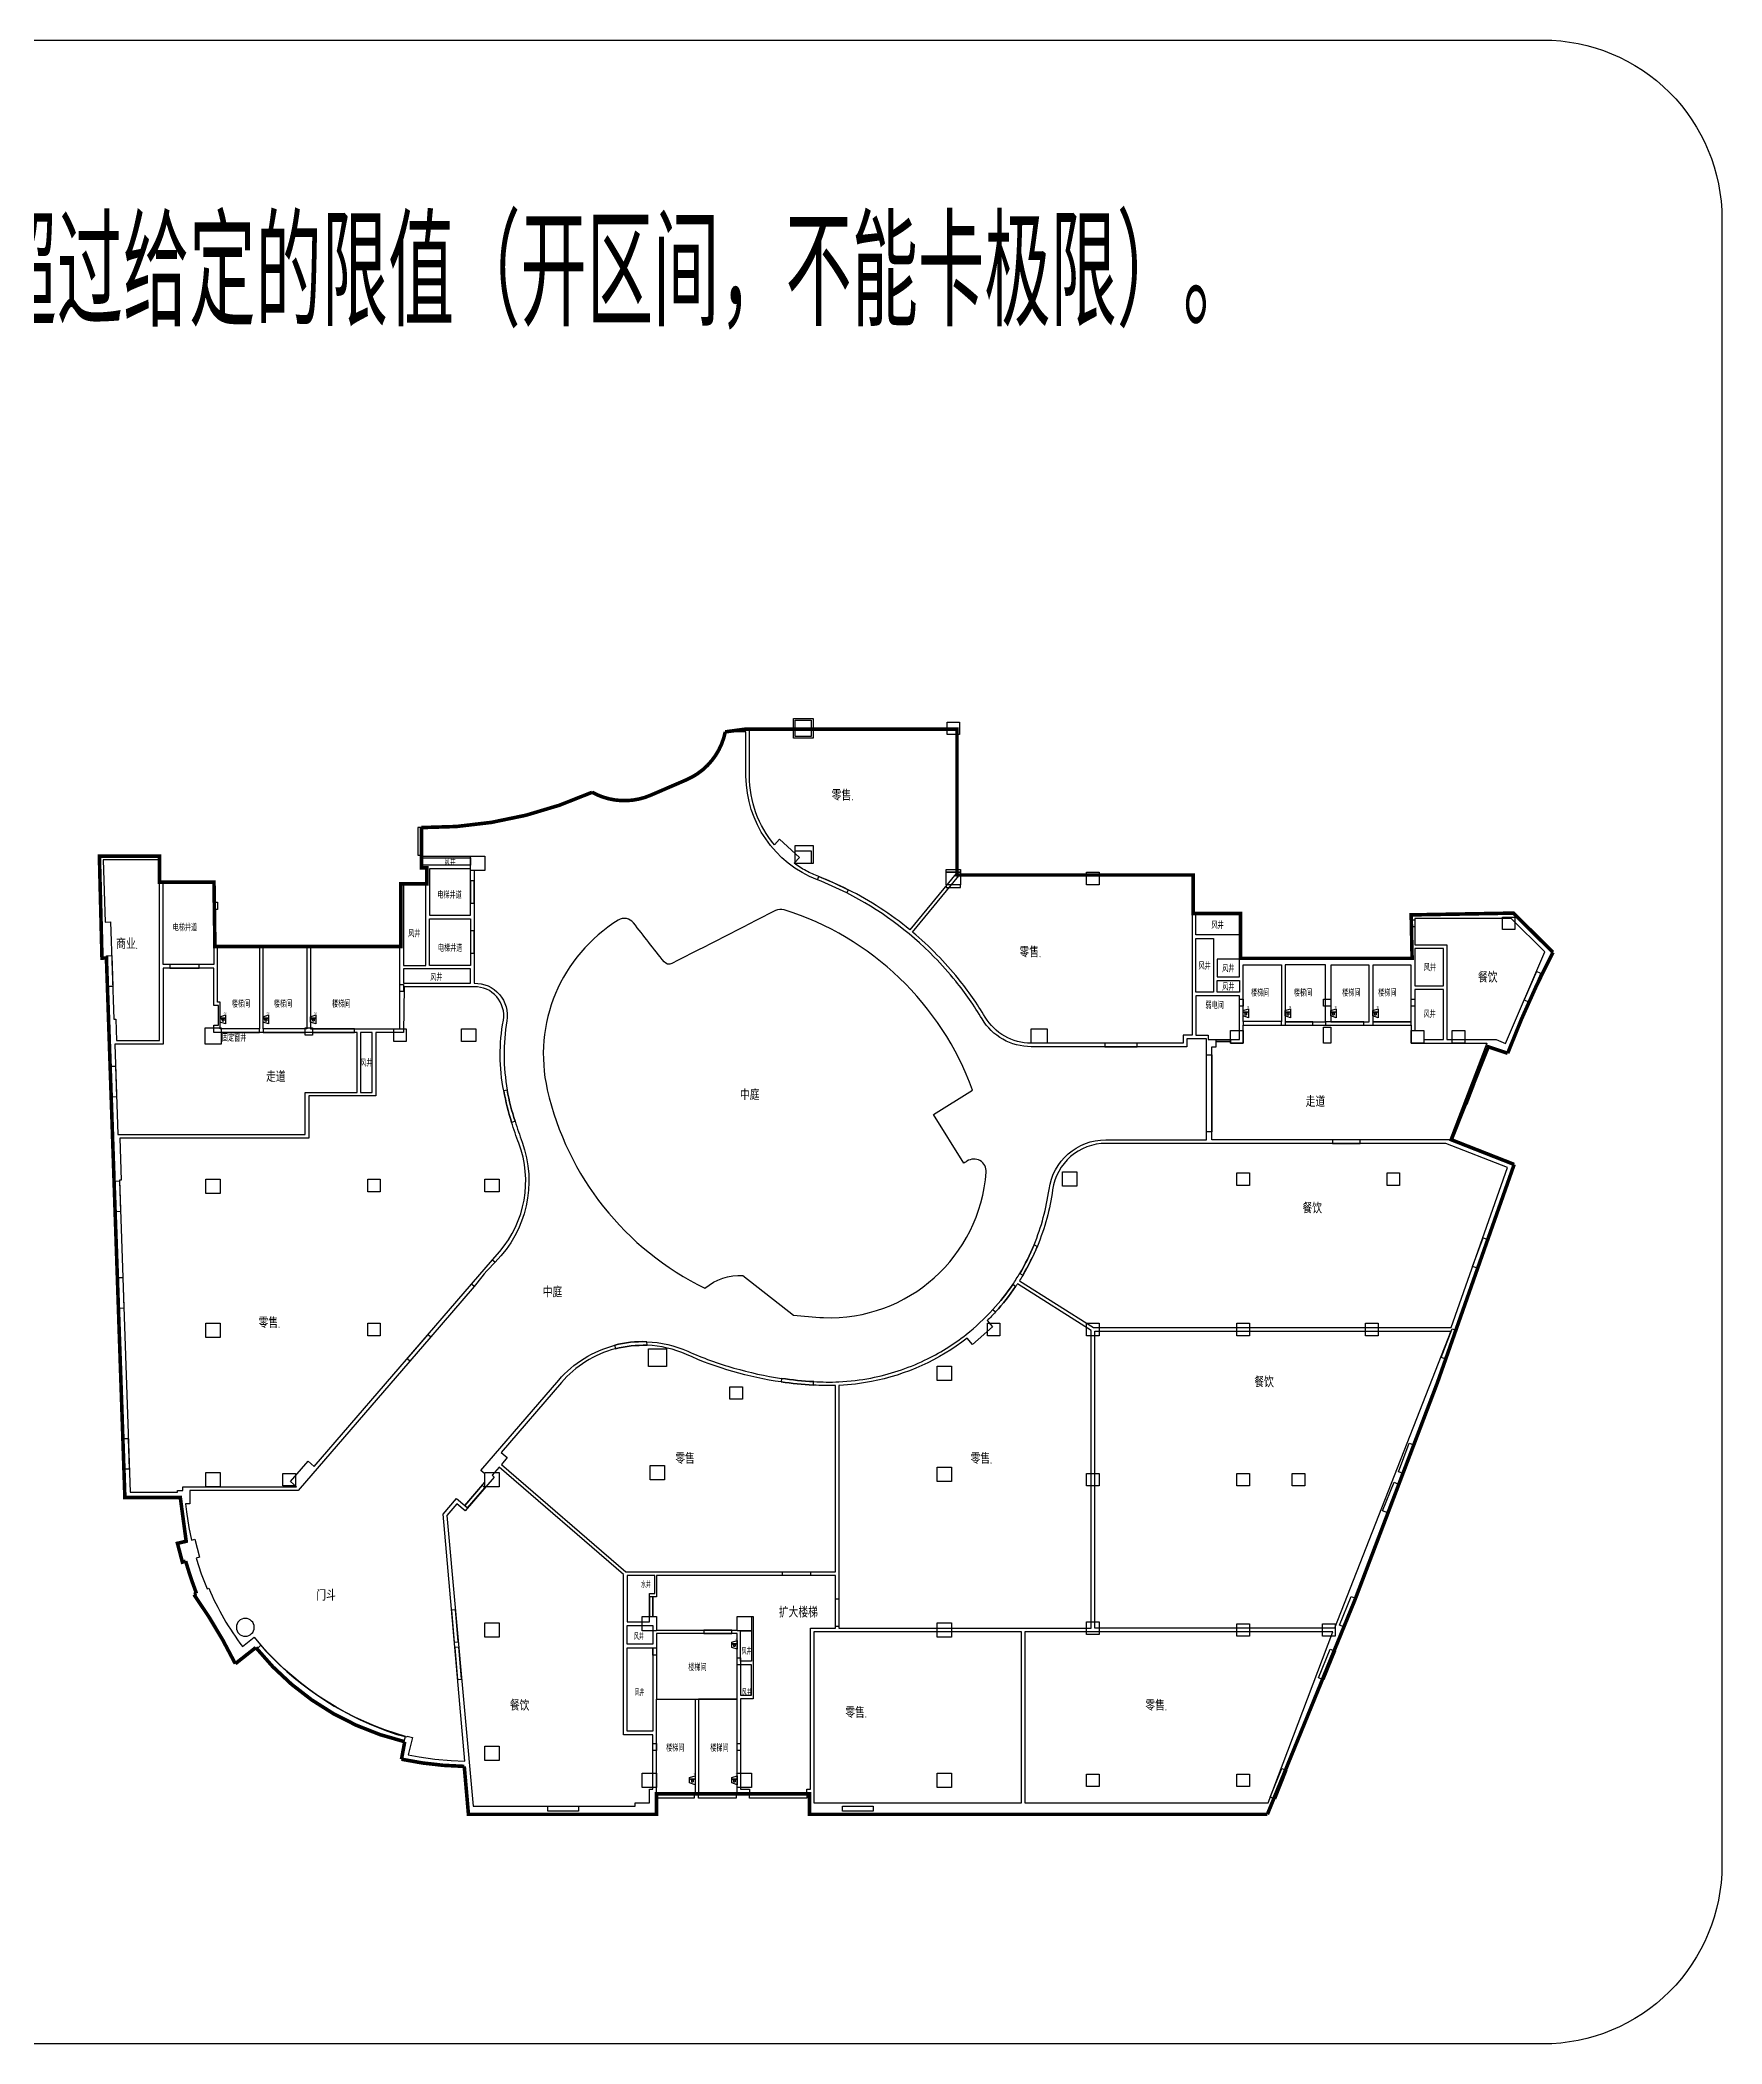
# Model space of a CAD drawing. Header units: millimetres. Extents: x -77018 to 517482, y 303285 to 1564785.
# Drawn here: x 161176 to 255232, y 451285 to 563285 of the extents above; entities that cross this region are included whole.
import ezdxf
from ezdxf.enums import TextEntityAlignment as Align

# ---------------------------------------------------------------- set-up
doc = ezdxf.new("R2010")
doc.units = ezdxf.units.MM
doc.header["$LTSCALE"] = 1000
doc.linetypes.add('DASH', pattern=[0.35, 0.25, -0.1])
doc.layers.add('AD-AREA-DIVD', color=1, linetype='Continuous', true_color=0xff0000)
for name, color, linetype in [('AD-AREA-OUTL', 31, 'Continuous'), ('AD-NAME-ROOM', 9, 'Continuous'), ('E-FAS-DEVC', 3, 'Continuous'), ('E-UNIV-DIAG', 2, 'Continuous'), ('E-UNIV-EL', 140, 'Continuous'), ('E-UNIV-NOTE', 6, 'Continuous'), ('柱子', 7, 'Continuous'), ('门窗框线', 114, 'Continuous')]:
    doc.layers.add(name, color=color, linetype=linetype)
doc.styles.add('TH-STYLE3', font='tssdeng.shx', dxfattribs={"width": 0.65, "bigfont": 'tssdchn.shx'})

# ---------------------------------------------------------------- blocks, each defined once
blk = doc.blocks.new('E-BFAS410-4')
blk.add_lwpolyline([(-2.5, -1.5), (-1.5, 1.5), (1.5, 1.5), (2.5, -1.5)], close=True)
at = {"layer": 'E-UNIV-EL'}
for p, q in [((0, 0.5), (-0.8, 0.5)), ((-0.8, 0.5), (-0.8, -0.5)), ((0, 0.5), (0.8, 1.2)), ((0, -0.5), (0, 0.5)), ((0.8, 1.2), (0.8, -1.2)), ((0, -0.5), (-0.8, -0.5)), ((0, -0.5), (0.8, -1.2))]:
    blk.add_line(p, q, dxfattribs=at)
at = {"layer": 'E-UNIV-EL', "style": 'TH-STYLE3', "width": 0.5}
blk.add_attdef('F', text='', height=1.5, dxfattribs=at).set_placement((3.5, -1.2), align=Align.MIDDLE)

msp = doc.modelspace()

# ---------------------------------------------------------------- linework, layer by layer
at = {"layer": 'AD-AREA-DIVD', "linetype": 'DASH', "ltscale": 2, "const_width": 200}
msp.add_lwpolyline([(245780, 512296, 0.0277937), (243250, 506657), (242163, 507015), (240098, 501822), (243612, 500442, -0.0184976), (229813, 464119), (204205, 464119), (204205, 465269), (195655, 465269), (195655, 464119), (185133, 464119), (184899, 466798, -0.0474949), (181389, 467197), (181569, 468175, -0.1669327), (173244, 473441), (172096, 472534, 0.0388362), (169782, 476403), (169923, 476462, -0.0187664), (169318, 478267), (169135, 478213), (168860, 479264), (169348, 479379), (169018, 481833), (165920, 481819), (164888, 511982), (164639, 511974), (164494, 517669), (167853, 517669), (167853, 516219), (170903, 516219), (170955, 512629), (181355, 512629), (181355, 516119), (182805, 516119), (182805, 517019), (182503, 517019), (182503, 519269, 0.1084746), (192050, 521242, 0.2325357), (195324, 521078), (197324, 521940, 0.2461203), (199495, 524619), (200605, 524769), (212455, 524769), (212455, 516619), (225655, 516619), (225655, 514469), (228305, 514469), (228305, 511959), (237905, 511959), (237853, 514389), (243575, 514489)], format="xyb", close=True, dxfattribs=at)
at = {"layer": 'AD-AREA-OUTL'}
for points in [[(203303, 525369), (204403, 525369), (204403, 524269), (203303, 524269)], [(167853, 507369), (167853, 517469), (164701, 517469), (164820, 513991), (165120, 514002), (165306, 508556), (165406, 508560), (165446, 507369)], [(182503, 517569), (185253, 517569), (185253, 517169), (182503, 517169)], [(182953, 514369), (185253, 514369), (185253, 516969), (182953, 516969)], [(170903, 511619), (168053, 511619), (168053, 516219), (170903, 516219)], [(182753, 516069), (181503, 516069), (181503, 511569), (182753, 511569)], [(182953, 514169), (185253, 514169), (185253, 511569), (182953, 511569)], [(225803, 514419), (228253, 514419), (228253, 513269), (225803, 513269)], [(238053, 514189), (238053, 512719), (239853, 512719), (239853, 507419), (242611, 507419), (243125, 507209), (245322, 512317), (243451, 514189)], [(226803, 510069), (225803, 510069), (225803, 513069), (226803, 513069)], [(171103, 512609), (173453, 512609), (173453, 508019), (171253, 508019), (171253, 509519), (171103, 509519)], [(173653, 512609), (176103, 512609), (176103, 508019), (173653, 508019)], [(181303, 512609), (176303, 512609), (176303, 508019), (181303, 508019)], [(228253, 511919), (227003, 511919), (227003, 510919), (228253, 510919)], [(239653, 512519), (238053, 512519), (238053, 510419), (239653, 510419)], [(178903, 507819), (170903, 507819), (170903, 508219), (171153, 508219), (171153, 509319), (170903, 509319), (170903, 511419), (168053, 511419), (168053, 507169), (165353, 507169), (165526, 502119), (176003, 502119), (176003, 504469), (178903, 504469)], [(185253, 511369), (181503, 511369), (181503, 510569), (185253, 510569)], [(228453, 511589), (230603, 511589), (230603, 508429), (228453, 508429)], [(230803, 508419), (233053, 508419), (233053, 511589), (230803, 511589)], [(233353, 508409), (235503, 508409), (235503, 511579), (233353, 511579)], [(235703, 508409), (237853, 508409), (237853, 511579), (235703, 511579)], [(225803, 509869), (225803, 507669), (226503, 507669), (226503, 507419), (228253, 507419), (228253, 509869)], [(227003, 510719), (228253, 510719), (228253, 510069), (227003, 510069)], [(239653, 507419), (239653, 510218), (238053, 510219), (238053, 507919), (238553, 507919), (238553, 507419)], [(179753, 507819), (179103, 507819), (179103, 504469), (179753, 504469)], [(240021, 501819), (226703, 501819), (226703, 507019), (226953, 507019), (226953, 507319), (227753, 507319), (227753, 507219), (228453, 507219), (228453, 508219), (237853, 508219), (237853, 507219), (242082, 507219)], [(220153, 491119), (240071, 491119), (233558, 474519), (220153, 474519)], [(185396, 464569), (194453, 464569), (194453, 464769), (195253, 464769), (195253, 465519), (195453, 465519), (195453, 468569), (193803, 468569), (193803, 477523), (186848, 483525), (186455, 483069), (186568, 482971), (184944, 481088), (184490, 481480), (183918, 480818)], [(194003, 474869), (195253, 474869), (195253, 476469), (195553, 476469), (195553, 477469), (194003, 477469)], [(205653, 474519), (205653, 477469), (195653, 477469), (195653, 476269), (195453, 476269), (195453, 475169), (195653, 475169), (195653, 474419), (200153, 474419), (200153, 475169), (201053, 475169), (201053, 470569), (200353, 470569), (200353, 465519), (200853, 465519), (200853, 465319), (204053, 465319), (204053, 465519), (204253, 465519), (204253, 474519)], [(194003, 474669), (195453, 474669), (195453, 473619), (194003, 473619)], [(195653, 470549), (200153, 470549), (200153, 474219), (195653, 474219)], [(200953, 472669), (200353, 472669), (200353, 474369), (200953, 474369)], [(216053, 474319), (204453, 474319), (204453, 464769), (216053, 464769)], [(233479, 474319), (216253, 474319), (216253, 464769), (229848, 464769)], [(194003, 473419), (195453, 473419), (195453, 468769), (194003, 468769)], [(200953, 472469), (200353, 472469), (200353, 470769), (200953, 470769)], [(195653, 470549), (197803, 470549), (197803, 465319), (195653, 465319)], [(198003, 465319), (200153, 465319), (200153, 470549), (198003, 470549)]]:
    msp.add_lwpolyline(points, close=True, dxfattribs=at)
for points in [[(169553, 482219), (169553, 481469), (169316, 481469), (169362, 481032), (169494, 480150), (169640, 479448), (169833, 479494), (170094, 478498), (169902, 478442), (170183, 477568), (170514, 476725), (170518, 476715), (170610, 476755, 0.060062), (172493, 473491), (173157, 474023), (173791, 473257, 0.1267433), (181128, 468588), (181689, 468446), (181694, 468444), (181703, 468480), (181995, 468412), (181771, 467449), (182375, 467327), (183258, 467199), (184167, 467121), (184924, 467097), (183712, 480885), (184469, 481762), (184923, 481370), (186053, 482680), (186053, 483151), (185832, 483342), (190186, 488387, -0.1520211), (193313, 490335, -0.0729671), (195103, 490532, -0.0959666), (197400, 490001, 0.0344701), (199972, 489063, 0.0338173), (202648, 488483, 0.0229396), (204439, 488304, 0.0268272), (205853, 488291, 0.0368884), (207640, 488504, 0.0632545), (210641, 489493, 0.0556806), (212966, 490938, 0.040684), (214458, 492325, 0.0366286), (215573, 493738, 0.0141087), (215959, 494345, 0.0366286), (216765, 495954, 0.0636746), (217602, 499046, -0.3736362), (220774, 501819), (226403, 501819), (226403, 507469), (225303, 507469), (225303, 507019), (216600, 507019, -0.2635292), (213855, 508574, 0.0345318), (212381, 510687, 0.0243312), (211185, 512032, 0.0819471), (206288, 515615, 0.0243312), (204644, 516349, -0.307418), (200653, 522140), (200653, 524619), (199495, 524619, -0.2461203), (197324, 521940), (195324, 521078, -0.2325357), (192050, 521242, -0.1084646), (182503, 519269), (182503, 517669), (186053, 517669), (186053, 516869), (185453, 516869), (185453, 510569, -0.4718724), (187281, 508462, 0.0866338), (187302, 504589, 0.0335644), (187737, 502855, 0.0081928), (188134, 501691, -0.2904457), (186634, 494986, 0.0367123), (185458, 493623), (183029, 490808), (181853, 489445), (175617, 482219)], [(212403, 516705), (209819, 513553, 0.0548734), (206370, 515798, 0.0239422), (204726, 516532, -0.0269271), (204016, 516853, -0.039767), (203341, 517275), (203638, 517598), (202533, 518613), (202244, 518298, -0.1754822), (200853, 522140), (200853, 524719), (212403, 524719)], [(212551, 516569), (225603, 516569), (225603, 507669), (225103, 507669), (225103, 507219), (216600, 507219, -0.2635596), (214027, 508677, 0.0349117), (212531, 510820, 0.0237031), (211334, 512165, 0.0249509), (209971, 513427)], [(200485, 494228), (203304, 492026, 0.022334), (204990, 491883, 0.4050157), (214082, 500012, 0.630814), (213011, 500621, -0.025087), (212844, 500516), (211149, 503230), (213321, 504588, 0.234123), (202788, 514669, 0.1965205), (202298, 514628, -0.0001607), (196506, 511669, -0.3583085), (196072, 511764, -0.0001871), (194360, 513943, 0.3817894), (193507, 514094, 0.3209025), (189543, 504612, 0.2271121), (198358, 493527, -0.193706)], [(185453, 510369), (181529, 510369), (181503, 507819), (179953, 507819), (179953, 504269), (176203, 504269), (176203, 501919), (165633, 501919), (165713, 499565), (165614, 499562), (166210, 482119), (168867, 482119), (168867, 482219), (169153, 482219), (169153, 482419), (175525, 482419), (175184, 482713), (176164, 483848), (176505, 483554), (186483, 495117), (186880, 495577, 0.2751252), (187948, 501621, -0.015821), (187545, 502796, -0.026669), (187105, 504553, -0.0935378), (187084, 508496, 0.4726988)], [(215945, 493943), (220082, 491319), (240097, 491319), (243235, 500267), (239782, 501619), (220794, 501619, 0.3755286), (217800, 499018, -0.0636746), (216950, 495878, -0.0366286), (216130, 494243, -0.0140945)], [(186963, 484347), (187304, 484053), (186979, 483676), (193941, 477669), (205653, 477669), (205653, 488084, -0.0211432), (204419, 488105, -0.0201655), (202628, 488284, -0.0708229), (197319, 489819, 0.0971294), (195125, 490331, 0.0727771), (193336, 490134, 0.1534662), (190337, 488256)]]:
    msp.add_lwpolyline(points, format="xyb", close=True, dxfattribs=at)
msp.add_lwpolyline([(205853, 488091), (205853, 474519), (219953, 474519), (219953, 491164), (215838, 493775, -0.0038301), (215730, 493614, -0.0356848), (214616, 492200, -0.0134806), (214144, 491710), (214447, 491363), (213318, 490376), (213015, 490722, -0.117872), (207664, 488305, -0.0356847), (205876, 488092, -0.0004563), (205853, 488091, 1.2180455)], format="xyb", dxfattribs=at)
at = {"layer": 'E-UNIV-DIAG'}
msp.add_lwpolyline([(245232, 451285), (65232, 451285, -0.4142136), (55232, 461285), (55232, 553285, -0.4142136), (65232, 563285), (245232, 563285, -0.4142136), (255232, 553285), (255232, 461285, -0.4142136)], format="xyb", close=True, dxfattribs=at)
at = {"layer": '柱子'}
for points in [[(203403, 525269), (204303, 525269), (204303, 524369), (203403, 524369)], [(203403, 525269), (204303, 525269), (204303, 524369), (203403, 524369)], [(211903, 525169), (212603, 525169), (212603, 524469), (211903, 524469)], [(185253, 517669), (186053, 517669), (186053, 516869), (185253, 516869)], [(203403, 518269), (204403, 518269), (204403, 517269), (203403, 517269)], [(203403, 517969), (204303, 517969), (204303, 517269), (203403, 517269)], [(203403, 517969), (204303, 517969), (204303, 517269), (203403, 517269)], [(212653, 516769), (211853, 516769), (211853, 516919), (212653, 516919), (212653, 516769)], [(211853, 516769), (212653, 516769), (212653, 516069), (211853, 516069)], [(219703, 516769), (220403, 516769), (220403, 516069), (219703, 516069)], [(212653, 516069), (211853, 516069), (211853, 515919), (212653, 515919), (212653, 516069)], [(170903, 514699), (170903, 515099), (171103, 515099), (171103, 514699)], [(237853, 514119), (238053, 514119), (238053, 513719), (237853, 513719)], [(242953, 514269), (243653, 514269), (243653, 513569), (242953, 513569)], [(181303, 510099), (181303, 510499), (181503, 510499), (181503, 510099)], [(228253, 509679), (228453, 509679), (228453, 509279), (228253, 509279)], [(232953, 509679), (233353, 509679), (233353, 509279), (232953, 509279)], [(237853, 509679), (238053, 509679), (238053, 509279), (237853, 509279), (237853, 509679)], [(170403, 508069), (171303, 508069), (171303, 507169), (170403, 507169)], [(176003, 508069), (176403, 508069), (176403, 507669), (176003, 507669)], [(180953, 508019), (181653, 508019), (181653, 507319), (180953, 507319)], [(184753, 508019), (185553, 508019), (185553, 507319), (184753, 507319)], [(216603, 508019), (217503, 508019), (217503, 507219), (216603, 507219)], [(227753, 507919), (228453, 507919), (228453, 507219), (227753, 507219)], [(232953, 508119), (233353, 508119), (233353, 507219), (232953, 507219)], [(237853, 507919), (238553, 507919), (238553, 507219), (237853, 507219)], [(240153, 507919), (240853, 507919), (240853, 507219), (240153, 507219)], [(170453, 499619), (171253, 499619), (171253, 498819), (170453, 498819)], [(179503, 499619), (180203, 499619), (180203, 498919), (179503, 498919)], [(186053, 499619), (186853, 499619), (186853, 498919), (186053, 498919)], [(218353, 500019), (219153, 500019), (219153, 499219), (218353, 499219)], [(228103, 499969), (228803, 499969), (228803, 499269), (228103, 499269)], [(236503, 499969), (237203, 499969), (237203, 499269), (236503, 499269)], [(170453, 491569), (171253, 491569), (171253, 490769), (170453, 490769)], [(179503, 491569), (180203, 491569), (180203, 490869), (179503, 490869)], [(214153, 491569), (214853, 491569), (214853, 490869), (214153, 490869)], [(219703, 491569), (220403, 491569), (220403, 490869), (219703, 490869)], [(228103, 491569), (228803, 491569), (228803, 490869), (228103, 490869)], [(235303, 491569), (236003, 491569), (236003, 490869), (235303, 490869)], [(195203, 490144), (196203, 490144), (196203, 489144), (195203, 489144)], [(211353, 489169), (212153, 489169), (212153, 488369), (211353, 488369)], [(199753, 488019), (200453, 488019), (200453, 487319), (199753, 487319)], [(170453, 483219), (171253, 483219), (171253, 482419), (170453, 482419)], [(174753, 483169), (175453, 483169), (175453, 482469), (174753, 482469)], [(186053, 483219), (186853, 483219), (186853, 482419), (186053, 482419)], [(195303, 483619), (196103, 483619), (196103, 482819), (195303, 482819)], [(211353, 483519), (212153, 483519), (212153, 482719), (211353, 482719)], [(219703, 483169), (220403, 483169), (220403, 482469), (219703, 482469)], [(228103, 483169), (228803, 483169), (228803, 482469), (228103, 482469)], [(231203, 483169), (231903, 483169), (231903, 482469), (231203, 482469)], [(194853, 475169), (195653, 475169), (195653, 474369), (194853, 474369)], [(200153, 475169), (200953, 475169), (200953, 474369), (200153, 474369)], [(186053, 474819), (186853, 474819), (186853, 474019), (186053, 474019)], [(211353, 474819), (212153, 474819), (212153, 474019), (211353, 474019)], [(219703, 474869), (220403, 474869), (220403, 474169), (219703, 474169)], [(228103, 474769), (228803, 474769), (228803, 474069), (228103, 474069)], [(232903, 474769), (233603, 474769), (233603, 474069), (232903, 474069)], [(195453, 473019), (195453, 473419), (195653, 473419), (195653, 473019)], [(200153, 472469), (200153, 472869), (200353, 472869), (200353, 472469)], [(186053, 467919), (186853, 467919), (186853, 467119), (186053, 467119)], [(195453, 467679), (195453, 468079), (195653, 468079), (195653, 467679)], [(200153, 467679), (200153, 468079), (200353, 468079), (200353, 467679)], [(194853, 466419), (195653, 466419), (195653, 465619), (194853, 465619)], [(200153, 466419), (200953, 466419), (200953, 465619), (200153, 465619)], [(211353, 466419), (212153, 466419), (212153, 465619), (211353, 465619)], [(219703, 466369), (220403, 466369), (220403, 465669), (219703, 465669)], [(228103, 466369), (228803, 466369), (228803, 465669), (228103, 465669)]]:
    msp.add_lwpolyline(points, close=True, dxfattribs=at)
msp.add_lwpolyline([(173153, 474569, 1), (172153, 474569, 1), (173153, 474569, 1)], format="xyb", close=True, dxfattribs=at)
at = {"layer": '门窗框线'}
for points in [[(182503, 519269), (182303, 519269), (182303, 517719), (182503, 517719)], [(185453, 513489), (185253, 513489), (185253, 512249), (185453, 512249)], [(170073, 511619), (168433, 511619), (168433, 511419), (170073, 511419)], [(244166, 509639), (244416, 509531), (245103, 511108), (244854, 511218)], [(173453, 508019), (171303, 508019), (171303, 507819), (173453, 507819)], [(178753, 508019), (176403, 508019), (176403, 507819), (178753, 507819)], [(226953, 507419), (227753, 507419), (227753, 507319), (226953, 507319)], [(230603, 508429), (228453, 508429), (228453, 508219), (230603, 508219)], [(232353, 508419), (230803, 508419), (230803, 508229), (232353, 508229)], [(235203, 508409), (233053, 508409), (233053, 508219), (235203, 508219)], [(237853, 508409), (235703, 508409), (235703, 508219), (237853, 508219)], [(222523, 507219), (220723, 507219), (220723, 507019), (222523, 507019)], [(226403, 506569), (226703, 506569), (226703, 502269), (226403, 502269)], [(240989, 503801), (241418, 504922), (241231, 504993), (240802, 503873)], [(235003, 501819), (233453, 501819), (233453, 501619), (235003, 501619)], [(242142, 496245), (241555, 494638), (241284, 494739), (241884, 496341)], [(240396, 491160), (239809, 489552), (239538, 489654), (240138, 491256)], [(237995, 484772), (237409, 483165), (237138, 483266), (237738, 484868)], [(237189, 482561), (236546, 480965), (236257, 481085), (236909, 482676)], [(202703, 477669), (204253, 477669), (204253, 477469), (202703, 477469)], [(195453, 476269), (195253, 476269), (195253, 475169), (195453, 475169)], [(205653, 476169), (205853, 476169), (205853, 474619), (205653, 474619)], [(184404, 475550), (184182, 475531), (184340, 473738), (184567, 473758)], [(199853, 474419), (198303, 474419), (198303, 474219), (199853, 474219)], [(184588, 473458), (184366, 473439), (184524, 471646), (184751, 471666)], [(195703, 465319), (197753, 465319), (197753, 465019), (195703, 465019)], [(198003, 465319), (200103, 465319), (200103, 465019), (198003, 465019)], [(200853, 465319), (204053, 465319), (204053, 465019), (200853, 465019)], [(206043, 464569), (207763, 464569), (207763, 464294), (206043, 464294)]]:
    msp.add_lwpolyline(points, close=True, dxfattribs=at)
for points in [[(206370, 515798), (206288, 515615, 0.0243312), (204644, 516349), (204726, 516532), (205566, 516183)], [(187302, 504589), (187105, 504553, 0.026669), (187545, 502796), (187737, 502855, -0.0335644)], [(186483, 495117), (186634, 494986, 0.0367123), (185458, 493623), (185307, 493754)], [(215959, 494345), (216138, 494255, 0.035394), (216945, 495864), (216765, 495954, -0.0366274)], [(214458, 492325), (214616, 492200, 0.0356848), (215730, 493614), (215573, 493738, -0.036629)], [(202648, 488483), (202628, 488284, 0.0201655), (204419, 488105), (204439, 488304, -0.0229396)]]:
    msp.add_lwpolyline(points, format="xyb", close=True, dxfattribs=at)
at = {"layer": '门窗框线', "elevation": 0}
for points in [[(185453, 516289), (185253, 516289), (185253, 515049), (185453, 515049)], [(176003, 508019), (173653, 508019), (173653, 507819), (176003, 507819)], [(234778, 476175), (234135, 474579), (233845, 474698), (234497, 476290)], [(233612, 473230), (232969, 471635), (232679, 471754), (233331, 473345)], [(230902, 466560), (230259, 464965), (229970, 465084), (230622, 466675)], [(189571, 464569), (191291, 464569), (191291, 464294), (189571, 464294)]]:
    msp.add_lwpolyline(points, close=True, dxfattribs=at)
for points in [[(165184, 512114), (165243, 510395), (164943, 510385), (164885, 512104), (165184, 512114)], [(165395, 505938), (165454, 504219), (165154, 504208), (165096, 505927), (165395, 505938)], [(165614, 499522), (165674, 497803), (165373, 497793), (165315, 499512), (165614, 499522)], [(165799, 494125), (165858, 492406), (165558, 492396), (165500, 494115), (165799, 494125)]]:
    msp.add_lwpolyline(points, dxfattribs=at)
at = {"layer": '门窗框线'}
for points in [[(182877, 490939), (183029, 490808), (181853, 489445), (181701, 489576), (182877, 490939)], [(166107, 485130), (166166, 483411), (165866, 483401), (165808, 485120), (166107, 485130)], [(184923, 481370), (185074, 481240), (186054, 482375), (185903, 482506), (184923, 481370)]]:
    msp.add_lwpolyline(points, dxfattribs=at)
msp.add_lwpolyline([(193313, 490335), (193336, 490134, -0.0727771), (195125, 490331), (195103, 490532, 0.0729671), (193313, 490335)], format="xyb", dxfattribs=at)
at = {"layer": '门窗框线', "elevation": 0}
msp.add_lwpolyline([(173525, 473573), (173283, 473331, 0.163063), (181546, 468206), (181610, 468473, -0.1451777)], format="xyb", close=True, dxfattribs=at)

# ---------------------------------------------------------------- block references
at = {"layer": 'E-FAS-DEVC', "xscale": 100, "yscale": 100, "zscale": 100, "rotation": 90}
for p in [(171403, 508550), (173803, 508550), (176453, 508550), (228603, 508889), (230953, 508889), (233503, 508889), (235853, 508889), (200003, 473591), (197654, 466019), (200003, 466019)]:
    msp.add_blockref('E-BFAS410-4', p, dxfattribs=at).add_auto_attribs({'F': 'W'})

# ---------------------------------------------------------------- texts
at = {"layer": 'AD-NAME-ROOM', "style": 'TH-STYLE3', "width": 0.7}
for s, p in [('零售.', (205445, 520783)), ('商业.', (165436, 512474)), ('零售.', (215947, 512021)), ('餐饮', (241588, 510605)), ('走道', (173816, 505052)), ('走道', (231953, 503658)), ('餐饮', (231773, 497707)), ('零售.', (173393, 491301)), ('餐饮', (229079, 487989)), ('零售', (196697, 483710)), ('零售.', (213212, 483710)), ('门斗', (176623, 476063)), ('扩大楼梯', (202491, 475117)), ('餐饮', (187446, 469912)), ('零售.', (222985, 469912)), ('零售.', (206205, 469512))]:
    msp.add_text(s, height=600, rotation=0.00306, dxfattribs=at).set_placement(p)
at = {"layer": 'AD-NAME-ROOM', "linetype": 'ByBlock', "style": 'TH-STYLE3'}
for s, height, rotation, width, p in [('风井', 350, 0.00306, 0.7, (184101, 517370)), ('电梯井道', 375, 0.00306, 0.7, (184075, 515537)), ('电梯井道', 375, 0.00306, 0.7, (169277, 513716)), ('风井', 375, 0.00306, 0.7, (182102, 513371)), ('风井', 375, 0.00306, 0.7, (227026, 513842)), ('电梯井道', 375, 0.00306, 0.7, (184108, 512569)), ('风井', 375, 0.00306, 0.7, (183339, 510929)), ('风井', 375, 0.00306, 0.7, (226301, 511567)), ('风井', 375, 0.00306, 0.7, (227626, 511417)), ('风井', 375, 0.00306, 0.7, (238901, 511480)), ('楼梯间', 375, 0.00306, 0.7, (172410, 509449)), ('楼梯间', 375, 0.00306, 0.7, (174759, 509449)), ('楼梯间', 375, 0.00306, 0.7, (178015, 509449)), ('风井', 375, 0.00306, 0.7, (227626, 510392)), ('楼梯间', 375, 0.00306, 0.7, (229406, 510068)), ('楼梯间', 375, 0.00306, 0.7, (231801, 510068)), ('楼梯间', 375, 0.00306, 0.7, (234503, 510068)), ('楼梯间', 375, 0.00306, 0.7, (236516, 510068)), ('弱电间', 375, 0.00306, 0.7, (226861, 509372)), ('风井', 375, 0.00306, 0.7, (238887, 508871)), ('固定窗井', 375, 0.00306, 0.7, (172029, 507550)), ('风井', 375, 0.00306, 0.7, (179426, 506142)), ('水井', 350, 359.99716, 0.6, (195056, 476983)), ('风井', 350, 359.99716, 0.6, (194665, 474080)), ('风井', 350, 359.99716, 0.6, (200687, 473266)), ('楼梯间', 375, 0.00306, 0.7, (197937, 472368)), ('风井', 350, 359.99716, 0.6, (194700, 470959)), ('风井', 350, 359.99716, 0.6, (200706, 470959)), ('楼梯间', 375, 0.00306, 0.7, (196697, 467863)), ('楼梯间', 375, 0.00306, 0.7, (199165, 467863))]:
    msp.add_text(s, height=height, rotation=rotation, dxfattribs=dict(at, width=width)).set_placement(p, align=Align.MIDDLE)
at = {"layer": 'AD-NAME-ROOM', "style": 'TH-STYLE3', "width": 0.7}
for p in [(200864, 504375), (189836, 493347)]:
    msp.add_text('中庭', height=600, rotation=0.00306, dxfattribs=at).set_placement(p, align=Align.MIDDLE)
at = {"layer": 'E-UNIV-NOTE', "style": 'TH-STYLE3', "width": 0.65}
msp.add_text('1.防火分区内任一一点到最近的消防应急广播的步距不超过给定的限值（开区间，不能卡极限）。', height=6000, dxfattribs=at).set_placement((70232, 550285), align=Align.MIDDLE_LEFT)

doc.saveas('drawing.dxf')
